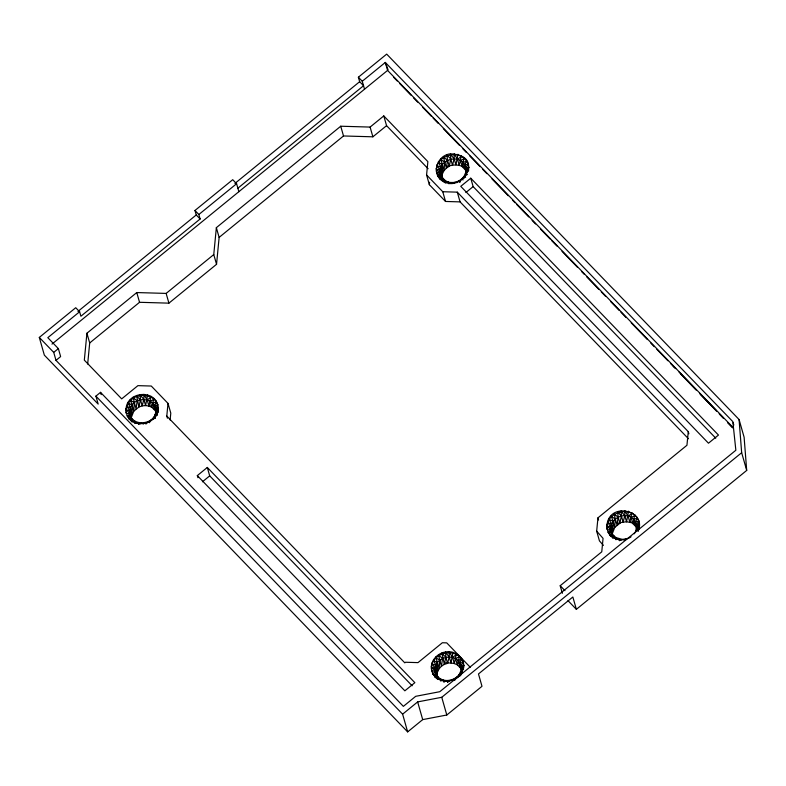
<?xml version="1.0" encoding="UTF-8"?>
<svg xmlns="http://www.w3.org/2000/svg" width="786" height="786" viewBox="0 0 786 786"><rect width="100%" height="100%" fill="white"/><g stroke="black" fill="none" stroke-linecap="round" stroke-linejoin="round"><path stroke-width="1.18" d="M140.193 394.513L140.439 399.671L138.955 406.971L133.787 411.186L131.478 417.081L129.71 410.882L126.585 405.605C130.633 391.634 153.869 390.18 157.79 404.918L155.52 408.543C158.762 425.393 128.599 428.606 129.71 410.882C130.977 396.37 155.009 395.555 156.109 410.616M437.154 676.52L435.238 671.441L431.779 670.763C429.323 661.9 436.937 653.137 445.574 651.967L445.819 657.135L444.336 664.425C439.846 666.626 436.309 671.45 436.957 676.608M441.368 180.299C431.023 172.183 437.999 154.822 450.506 153.85L450.742 159.018L449.268 166.308C444.778 168.509 441.231 173.333 441.879 178.481M621.146 510.772L621.382 515.94L619.908 523.23L614.74 527.445L612.422 533.35L610.663 527.151L607.529 521.875C613.001 502.038 646.976 511.499 638.094 531.277L639.136 523.633L638.487 520.303M131.066 420.962L127.224 415.637C134.239 430.178 159.273 423.428 158.192 407.374L158.438 408.258L155.667 411.638L158.222 411.687L158.369 409.398M436.456 171.751C451.862 205.932 491.672 155.51 450.506 153.85M467.847 163.38L468.751 167.595L468.525 171.024L468.279 170.14M463.671 668.002C465.096 658.128 454.996 650.032 445.574 651.967M143.946 394.317L143.838 399.367L142.207 405.871L138.955 406.971L136.548 395.486M454.249 153.653L454.141 158.703L452.51 165.207L447.273 166.278M449.327 651.781L449.219 656.831L447.578 663.335L444.336 664.425L441.929 652.94M624.899 510.586L624.782 515.636L623.151 522.14L617.914 523.201M688.467 438.755L460.075 201.884L445.534 201.462L429.353 184.69L426.582 174.954L427.859 161.621L383.784 115.925L370.108 127.077L340.741 126.222L216.356 227.665L213.763 254.576L166.141 293.414L136.774 292.559L86.922 333.225L84.328 360.135L121.683 398.875L137.914 385.641L151.276 386.034L168.007 403.385L170.788 413.131L170.12 420.029M87.668 364.026L89.692 342.961L86.922 333.225M167.408 418.211L166.789 416.04L168.007 403.385M89.692 342.961L139.544 302.296L168.921 303.15L216.543 264.312L219.127 237.401L216.356 227.665M429.353 184.69L429.588 182.264M603.442 545.396L599.453 540.896L596.672 531.159L597.959 517.836L686.944 445.269L688.271 431.661L457.295 192.148L442.754 191.725L426.582 174.954M131.252 418.525L129.857 413.976L126.399 413.298C125.033 406.008 130.083 398.885 136.793 396.37L140.439 399.671L142.207 405.871L145.597 405.566L147.601 394.926M446.851 154.822L450.742 159.018L452.51 165.207L455.909 164.903L457.904 154.262M445.662 662.903L450.977 663.02L452.972 652.38M617.491 511.745L621.382 515.94L623.151 522.14L626.55 521.825L628.545 511.185M441.634 178.481C431.445 159.509 465.341 149.684 466.579 171.181L462.247 166.681L464.123 157.681M637.22 528.104L632.887 523.614L634.764 514.604M126.399 413.298L125.927 409.015L126.585 405.605M441.555 177.872L440.16 173.313L436.702 172.635C433.283 154.98 462.335 147.159 468.102 164.264L465.833 167.89C467.297 175.877 459.564 182.863 451.852 182.499C443.304 182.951 441.162 174.148 436.485 169.236L436.24 168.351M431.779 670.763C428.35 653.097 457.403 645.277 463.17 662.382L460.901 666.007C463.426 679.389 442.469 686.306 436.259 674.349L432.85 673.985L431.524 669.878M612.726 535.325L610.801 530.245L607.342 529.567L606.88 525.274L607.529 521.875M607.342 529.567C603.923 511.902 632.976 504.081 638.743 521.187L636.473 524.812L635.884 530.972L634.312 533.802M156.267 411.835L151.934 407.345L148.918 406.067L150.951 396.291M636.375 524.164L629.871 522.326L631.895 512.551M461.254 155.628L459.23 165.404L465.734 167.231M456.332 653.746L454.298 663.531L457.314 664.809L461.647 669.299C460.753 648.381 427.476 656.998 436.417 675.567M157.966 410.803L157.141 415.018L153.358 417.533L155.264 418.073L155.009 417.189M462.276 671.588L463.573 664.838L463.819 665.722L461.048 669.102L463.602 669.141L460.311 672.168L462.522 672.482L462.276 671.588C457.216 683.162 438.401 684.861 432.605 673.101L436.436 678.426M134.799 422.583L135.054 423.467L135.212 421.375L131.92 421.748L132.706 419.41L129.346 419.39L129.091 418.506M439.403 177.842L439.649 178.727L443.009 178.746L442.223 181.085L445.515 180.711L445.357 182.804L448.531 181.988L448.885 183.796L448.629 182.912M628.053 538.381L622.492 539.422L616.155 537.644L612.864 538.017L613.65 535.669L611.822 533.144L608.423 532.79L607.097 528.683M153.82 398.345L151.934 407.345L150.175 401.145L154.076 399.229L156.306 401.852L157.79 404.918L154.508 405.645L154.439 409.31L152.681 403.12L156.306 401.852L156.06 400.968M459.456 656.683L457.314 664.809L455.556 658.609L459.456 656.683L459.201 655.799M156.306 401.852L154.508 405.645L155.972 410.803M466.619 161.199L464.811 164.981L464.752 168.656L462.983 162.456L466.619 161.199L466.363 160.315M461.687 659.316L459.879 663.099L459.82 666.774L458.061 660.574L461.687 659.316L461.441 658.432M637.004 517.237L637.259 518.121L635.452 521.904L635.393 525.579L633.624 519.379C624.565 509.534 605.672 520.676 611.685 533.34M150.057 421.807L151.059 419.94L155.264 418.073M457.059 182.647L458.493 181.094L459.859 182.077L461.362 179.277L464.516 177.882M455.438 679.261L456.44 677.404L460.645 675.538L460.39 674.653M129.346 419.39L130.879 416.885L127.47 416.521L126.143 412.414M439.649 178.727L441.182 176.221L437.782 175.858L437.527 174.973M440.592 678.839L437.301 679.212L438.087 676.864L434.727 676.854L436.259 674.349L436.849 676.412M612.009 537.231L610.29 535.659L611.822 533.144L612.412 535.217M468.495 166.711L468.751 167.595L465.98 170.975L467.68 171.004M639.136 523.633L639.391 524.527L636.621 527.907L639.165 527.946L638.92 527.062M146.746 423.31L148.19 421.748M127.47 416.521L129.857 413.976L125.927 409.015M437.782 175.858L440.16 173.313M432.85 673.985L435.238 671.441L431.308 666.469M608.423 532.79L608.168 531.906L610.044 534.775L615.743 538.852L615.998 539.736L616.155 537.644L613.65 535.669L610.29 535.659L608.423 532.79L610.801 530.245L606.88 525.274M158.222 411.687L154.93 414.703L157.141 415.018L156.895 414.134M467.709 171.78L465.243 174.04L467.454 174.354L463.661 176.879M635.884 530.972L639.165 527.946M237.873 188.208L363.545 85.723L359.654 81.695L358.377 77.215L386.692 54.116L739.076 419.518L744.116 437.232L746.7 470.421L576.364 609.337L572.847 596.996L478.478 673.956L481.995 686.296L446.802 715.005L422.701 719.612L407.659 731.884L44.34 355.134L39.3 337.43L75.731 307.719L79.622 311.747L80.899 316.227L200.125 218.989L198.848 214.509L194.967 210.481L232.715 179.699L236.596 183.728L238.865 191.696M77.961 311.423L196.245 214.961L194.967 210.481M234.935 183.413L359.654 81.695M79.622 311.747L47.818 337.675L58.361 348.611L60.63 356.579L55.993 360.361L98.171 404.092L95.902 396.124L100.529 392.342L403.365 706.368L415.696 696.317L439.787 691.7L735.853 450.25L732.837 421.63L385.317 62.438L362.267 81.243L364.537 89.211M198.848 214.509L236.596 183.728M51.984 344.101L387.586 70.406L385.317 62.438L388.068 69.738M55.993 360.361L53.723 352.393L58.361 348.611M219.127 237.401L343.511 135.968L372.878 136.813L386.565 125.662L383.784 115.925M470.755 178.196L460.763 186.341L708.471 443.206L718.463 435.061L470.755 178.196L473.143 186.606L715.751 438.175M465.882 192.531L473.143 186.606M197.325 475.599L207.308 467.454L414.851 682.67L404.859 690.815L197.325 475.599L197.925 477.701M202.444 481.789L209.705 475.864L207.308 467.454M407.659 731.884L402.619 714.169L417.651 701.908L441.752 697.29L741.66 452.716L739.076 419.518M562.354 593.292L560.192 585.717L601.762 551.821L603.058 538.361L596.672 531.159M453.493 183.403L455.251 182.185M143.18 424.067L144.948 422.848L146.029 424.086M624.133 540.326L625.892 539.117M443.707 681.04L443.952 681.924L446.929 680.617L447.686 682.13L450.329 680.312M450.751 154.734L454.141 158.703L455.909 164.903L459.23 165.404L457.462 159.204L461.51 156.512M151.325 406.048L148.918 406.067L147.159 399.868L151.197 397.176L154.076 399.229M632.268 522.307L629.871 522.326L628.102 516.137L632.15 513.435M445.829 652.852L449.219 656.831L450.977 663.02L454.298 663.531L452.54 657.332L456.578 654.63M461.579 673.111L458.739 674.997L460.645 675.538M629.134 538.017L631.05 536.809M464.379 158.566L460.478 160.491L462.247 166.681M635.019 515.488L631.119 517.414L632.887 523.614M449.877 183.364L451.852 182.499M139.564 424.027L141.549 423.153M620.518 540.287L622.492 539.422M637.259 518.121L633.624 519.379L635.452 521.904L637.063 526.875M136.793 396.37L144.202 395.201L151.197 397.176M136.106 423.202L138.228 422.652L138.572 424.46L138.326 423.575M617.059 539.461L619.172 538.921L619.525 540.729L619.27 539.844L615.743 538.852M440.435 680.931L443.609 680.116L443.952 681.924M468.102 164.264L464.811 164.981L466.579 171.181M638.743 521.187L635.452 521.904L636.925 527.072M626.727 539.461L619.27 539.844M468.751 167.595L465.833 167.89L466.422 169.953M639.391 524.527L636.473 524.812L636.965 527.003M463.819 665.722L460.901 666.007L459.879 663.099L463.17 662.382L462.925 661.498M148.918 406.067L145.597 405.566L143.838 399.367L140.448 395.397M629.871 522.326L626.55 521.825L624.782 515.636L621.392 511.657M436.485 169.236L440.022 170.228L441.781 176.418L440.759 167.163L438.382 161.729M607.136 526.158L610.663 527.151L612.333 535.276M126.182 409.899L129.71 410.882L131.38 419.017M431.563 667.353L435.09 668.346L436.859 674.545L435.827 665.28L433.45 659.847M436.888 164.942L437.144 165.836L440.759 167.163L442.518 173.352L442.331 164.323L440.622 158.87M607.784 522.759L611.4 524.085L613.159 530.285L612.972 521.256L611.262 515.793M126.841 406.49L130.447 407.816L132.215 414.016L132.019 404.986L130.319 399.534M431.966 663.07L432.221 663.954L435.827 665.28L437.596 671.48L437.399 662.451L435.699 656.998M438.627 162.614L442.331 164.323L444.09 170.523L444.63 161.926L443.5 156.532M609.022 518.652L609.278 519.536L612.972 521.256L614.74 527.445L615.271 518.848L614.141 513.455M128.069 402.393L128.324 403.277L132.019 404.986L133.787 411.186L134.318 402.579L133.188 397.185M433.705 660.741L437.399 662.451L439.168 668.65L439.698 660.043L438.568 654.65M443.265 181.664L445.357 182.804L445.102 181.92M440.877 159.755L444.63 161.926L446.399 168.116L447.499 160.108L447.106 155.707M611.518 516.687L615.271 518.848L617.039 525.048L618.14 517.041L617.747 512.629M130.564 400.418L134.318 402.579L136.086 408.779L137.196 400.772L133.443 398.07M435.945 657.882L439.698 660.043L441.467 666.243L442.567 658.236L438.824 655.534M443.746 157.416L447.499 160.108L449.268 166.308M614.387 514.339L618.14 517.041L619.908 523.23M453.571 679.212L454.937 680.195M442.174 653.824L445.819 657.135L447.578 663.335M387.586 70.406L733.397 427.839M393.815 77.47L397.235 80.997M399.789 83.65L410.891 95.126M413.456 97.769L417.72 102.18M422.848 107.476L431.386 116.299M433.096 118.067L438.215 123.363M443.333 128.658L459.564 145.43M462.974 148.957L466.393 152.484M469.812 156.021L480.05 166.603M482.614 169.255L486.888 173.667M492.007 178.962L508.228 195.734M512.501 200.145L515.066 202.788M516.766 204.556L528.723 216.916M532.142 220.444L535.551 223.971M540.68 229.266L550.072 238.973M551.782 240.742L556.901 246.038M562.019 251.333L577.396 267.22M581.66 271.632L584.224 274.275M586.788 276.927L598.736 289.277M601.3 291.93L605.574 296.342M610.693 301.637L619.23 310.46M620.94 312.229L626.059 317.524M631.187 322.82L647.409 339.581M650.828 343.118L654.237 346.646M656.801 349.289L667.904 360.764M670.458 363.417L674.732 367.828M680.705 374.008L696.082 389.885M700.346 394.307L716.567 411.068L699.56 393.364M719.986 414.605L723.405 418.132M727.669 422.544L732.798 427.839L727.689 422.534M673.14 365.971L675.695 368.624M679.104 372.151L696.15 389.836M719.161 413.691L723.425 418.113M358.377 77.215L362.267 81.243M386.565 125.662L428.095 168.725M560.192 585.717L564.947 590.64M196.245 214.961L200.125 218.989M567.993 600.661L576.364 609.337M470.244 667.245L446.733 642.869L442.361 642.742L417.995 662.618L405.517 662.254L404.79 662.844L166.789 416.04M209.705 475.864L412.139 685.785M39.3 337.43L53.723 352.393M95.902 396.124L402.619 714.169M437.144 165.836L440.022 170.228L441.693 178.353M432.221 663.954L435.09 668.346L436.761 676.471M454.505 154.537L457.462 159.204M625.145 511.47L628.102 516.137M449.582 652.665L452.54 657.332M144.202 395.201L147.159 399.868M443.009 178.746L444.08 180.79M613.65 535.669L614.721 537.712M609.278 519.536L611.4 524.085L612.422 533.35M128.324 403.277L130.447 407.816L131.478 417.081M441.182 176.221L442.086 178.402M131.773 419.066L130.879 416.885L131.468 418.948M610.801 530.245L612.196 534.794M435.238 671.441L436.633 675.989M733.161 422.77L733.81 425.049M741.66 452.716L746.7 470.421M612.618 537.123L612.864 538.017M610.044 534.775L610.29 535.659M597.959 517.836L598.578 519.998M465.322 176.526L465.577 177.41M462.748 179.149L462.993 180.033M459.604 181.183L459.859 182.077M457.295 192.148L460.075 201.884M442.754 191.725L445.534 201.462M370.108 127.077L372.878 136.813M340.741 126.222L343.511 135.968M447.43 681.246L447.686 682.13M441.752 697.29L446.802 715.005M434.471 675.97L434.727 676.854M417.651 701.908L422.701 719.612M213.763 254.576L216.543 264.312M166.141 293.414L168.921 303.15M136.774 292.559L139.544 302.296M149.301 421.846L149.556 422.73M129.857 413.976L131.036 418.113M131.665 420.864L131.92 421.748M100.529 392.342L101.178 394.621M688.271 431.661L688.88 433.823M156.021 410.744L155.52 408.543L158.438 408.258L157.544 404.033"/></g></svg>
